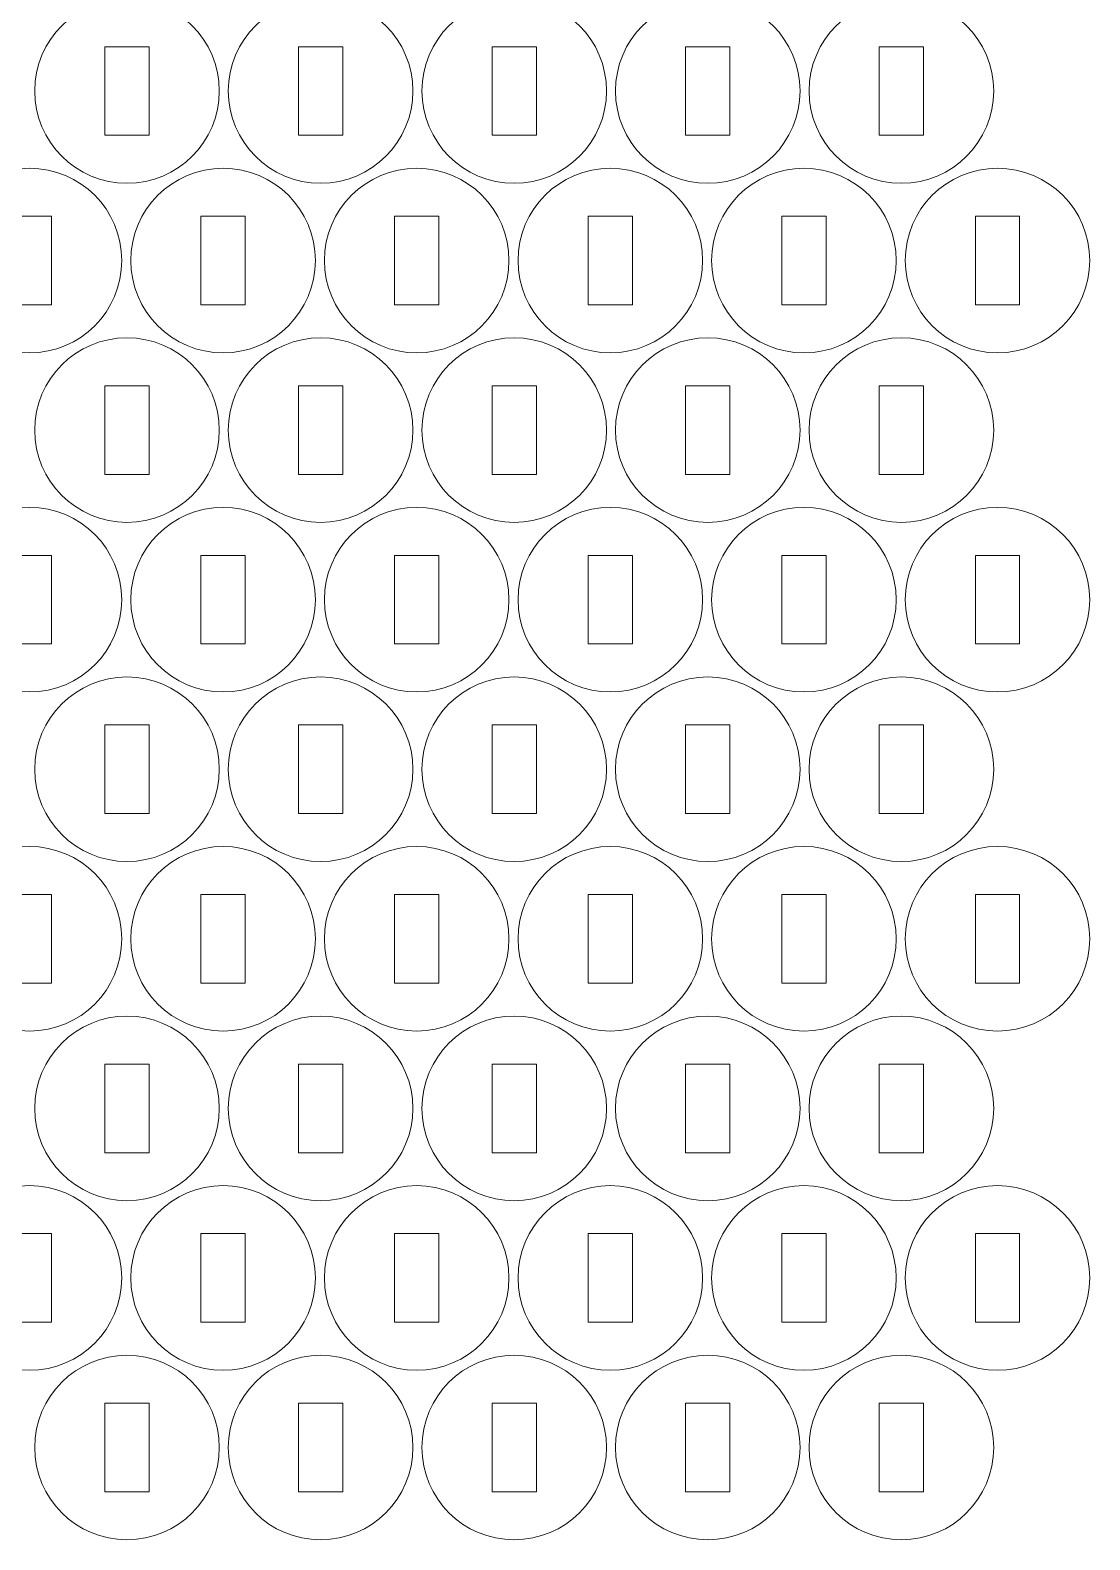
# Model space of a CAD drawing. Header units: millimetres. Extents: x -417 to 417, y -320 to 320.
# Drawn here: x -151.5 to -79.7, y -308.8 to -206.5 of the extents above; entities that cross this region are included whole.
import ezdxf

# ---------------------------------------------------------------- set-up
doc = ezdxf.new("R2010")
doc.units = ezdxf.units.MM
doc.header["$MEASUREMENT"] = 0
doc.layers.add('Camada 1', color=7, linetype='Continuous')

msp = doc.modelspace()

# ---------------------------------------------------------------- linework, layer by layer
at = {"layer": 'Camada 1', "lineweight": 20}
for points in [[(-144.9067, -204.3925), (-141.4549, -204.3925), (-138.6567, -207.1907), (-138.6567, -210.6425), (-138.6567, -210.6425), (-138.6567, -214.0943), (-141.4549, -216.8925), (-144.9067, -216.8925), (-144.9067, -216.8925), (-148.3585, -216.8925), (-151.1567, -214.0943), (-151.1567, -210.6425), (-151.1567, -210.6425), (-151.1567, -207.1907), (-148.3585, -204.3925), (-144.9067, -204.3925)], [(-131.7959, -204.3925), (-128.3441, -204.3925), (-125.5459, -207.1907), (-125.5459, -210.6425), (-125.5459, -210.6425), (-125.5459, -214.0943), (-128.3441, -216.8925), (-131.7959, -216.8925), (-131.7959, -216.8925), (-135.2477, -216.8925), (-138.0459, -214.0943), (-138.0459, -210.6425), (-138.0459, -210.6425), (-138.0459, -207.1907), (-135.2477, -204.3925), (-131.7959, -204.3925)], [(-118.6851, -204.3925), (-115.2333, -204.3925), (-112.4351, -207.1907), (-112.4351, -210.6425), (-112.4351, -210.6425), (-112.4351, -214.0943), (-115.2333, -216.8925), (-118.6851, -216.8925), (-118.6851, -216.8925), (-122.1369, -216.8925), (-124.9351, -214.0943), (-124.9351, -210.6425), (-124.9351, -210.6425), (-124.9351, -207.1907), (-122.1369, -204.3925), (-118.6851, -204.3925)], [(-105.5743, -204.3925), (-102.1225, -204.3925), (-99.3243, -207.1907), (-99.3243, -210.6425), (-99.3243, -210.6425), (-99.3243, -214.0943), (-102.1225, -216.8925), (-105.5743, -216.8925), (-105.5743, -216.8925), (-109.0261, -216.8925), (-111.8243, -214.0943), (-111.8243, -210.6425), (-111.8243, -210.6425), (-111.8243, -207.1907), (-109.0261, -204.3925), (-105.5743, -204.3925)], [(-92.4635, -204.3925), (-89.0117, -204.3925), (-86.2135, -207.1907), (-86.2135, -210.6425), (-86.2135, -210.6425), (-86.2135, -214.0943), (-89.0117, -216.8925), (-92.4635, -216.8925), (-92.4635, -216.8925), (-95.9153, -216.8925), (-98.7135, -214.0943), (-98.7135, -210.6425), (-98.7135, -210.6425), (-98.7135, -207.1907), (-95.9153, -204.3925), (-92.4635, -204.3925)], [(-146.4067, -207.6425), (-146.4067, -207.6425), (-143.4067, -207.6425), (-143.4067, -207.6425), (-143.4067, -207.6425), (-143.4067, -207.6425), (-143.4067, -213.6425), (-143.4067, -213.6425), (-143.4067, -213.6425), (-143.4067, -213.6425), (-146.4067, -213.6425), (-146.4067, -213.6425), (-146.4067, -213.6425), (-146.4067, -213.6425), (-146.4067, -207.6425), (-146.4067, -207.6425)], [(-133.2959, -207.6425), (-133.2959, -207.6425), (-130.2959, -207.6425), (-130.2959, -207.6425), (-130.2959, -207.6425), (-130.2959, -207.6425), (-130.2959, -213.6425), (-130.2959, -213.6425), (-130.2959, -213.6425), (-130.2959, -213.6425), (-133.2959, -213.6425), (-133.2959, -213.6425), (-133.2959, -213.6425), (-133.2959, -213.6425), (-133.2959, -207.6425), (-133.2959, -207.6425)], [(-120.1851, -207.6425), (-120.1851, -207.6425), (-117.1851, -207.6425), (-117.1851, -207.6425), (-117.1851, -207.6425), (-117.1851, -207.6425), (-117.1851, -213.6425), (-117.1851, -213.6425), (-117.1851, -213.6425), (-117.1851, -213.6425), (-120.1851, -213.6425), (-120.1851, -213.6425), (-120.1851, -213.6425), (-120.1851, -213.6425), (-120.1851, -207.6425), (-120.1851, -207.6425)], [(-107.0743, -207.6425), (-107.0743, -207.6425), (-104.0743, -207.6425), (-104.0743, -207.6425), (-104.0743, -207.6425), (-104.0743, -207.6425), (-104.0743, -213.6425), (-104.0743, -213.6425), (-104.0743, -213.6425), (-104.0743, -213.6425), (-107.0743, -213.6425), (-107.0743, -213.6425), (-107.0743, -213.6425), (-107.0743, -213.6425), (-107.0743, -207.6425), (-107.0743, -207.6425)], [(-93.9635, -207.6425), (-93.9635, -207.6425), (-90.9635, -207.6425), (-90.9635, -207.6425), (-90.9635, -207.6425), (-90.9635, -207.6425), (-90.9635, -213.6425), (-90.9635, -213.6425), (-90.9635, -213.6425), (-90.9635, -213.6425), (-93.9635, -213.6425), (-93.9635, -213.6425), (-93.9635, -213.6425), (-93.9635, -213.6425), (-93.9635, -207.6425), (-93.9635, -207.6425)], [(-151.5088, -215.8754), (-148.057, -215.8754), (-145.2588, -218.6736), (-145.2588, -222.1254), (-145.2588, -222.1254), (-145.2588, -225.5772), (-148.057, -228.3754), (-151.5088, -228.3754), (-151.5088, -228.3754), (-154.9606, -228.3754), (-157.7588, -225.5772), (-157.7588, -222.1254), (-157.7588, -222.1254), (-157.7588, -218.6736), (-154.9606, -215.8754), (-151.5088, -215.8754)], [(-138.398, -215.8754), (-134.9462, -215.8754), (-132.148, -218.6736), (-132.148, -222.1254), (-132.148, -222.1254), (-132.148, -225.5772), (-134.9462, -228.3754), (-138.398, -228.3754), (-138.398, -228.3754), (-141.8498, -228.3754), (-144.648, -225.5772), (-144.648, -222.1254), (-144.648, -222.1254), (-144.648, -218.6736), (-141.8498, -215.8754), (-138.398, -215.8754)], [(-125.2872, -215.8754), (-121.8354, -215.8754), (-119.0372, -218.6736), (-119.0372, -222.1254), (-119.0372, -222.1254), (-119.0372, -225.5772), (-121.8354, -228.3754), (-125.2872, -228.3754), (-125.2872, -228.3754), (-128.739, -228.3754), (-131.5372, -225.5772), (-131.5372, -222.1254), (-131.5372, -222.1254), (-131.5372, -218.6736), (-128.739, -215.8754), (-125.2872, -215.8754)], [(-112.1764, -215.8754), (-108.7246, -215.8754), (-105.9264, -218.6736), (-105.9264, -222.1254), (-105.9264, -222.1254), (-105.9264, -225.5772), (-108.7246, -228.3754), (-112.1764, -228.3754), (-112.1764, -228.3754), (-115.6282, -228.3754), (-118.4264, -225.5772), (-118.4264, -222.1254), (-118.4264, -222.1254), (-118.4264, -218.6736), (-115.6282, -215.8754), (-112.1764, -215.8754)], [(-99.0656, -215.8754), (-95.6138, -215.8754), (-92.8156, -218.6736), (-92.8156, -222.1254), (-92.8156, -222.1254), (-92.8156, -225.5772), (-95.6138, -228.3754), (-99.0656, -228.3754), (-99.0656, -228.3754), (-102.5174, -228.3754), (-105.3156, -225.5772), (-105.3156, -222.1254), (-105.3156, -222.1254), (-105.3156, -218.6736), (-102.5174, -215.8754), (-99.0656, -215.8754)], [(-85.9548, -215.8754), (-82.503, -215.8754), (-79.7048, -218.6736), (-79.7048, -222.1254), (-79.7048, -222.1254), (-79.7048, -225.5772), (-82.503, -228.3754), (-85.9548, -228.3754), (-85.9548, -228.3754), (-89.4066, -228.3754), (-92.2048, -225.5772), (-92.2048, -222.1254), (-92.2048, -222.1254), (-92.2048, -218.6736), (-89.4066, -215.8754), (-85.9548, -215.8754)], [(-153.0088, -219.1254), (-153.0088, -219.1254), (-150.0088, -219.1254), (-150.0088, -219.1254), (-150.0088, -219.1254), (-150.0088, -219.1254), (-150.0088, -225.1254), (-150.0088, -225.1254), (-150.0088, -225.1254), (-150.0088, -225.1254), (-153.0088, -225.1254), (-153.0088, -225.1254), (-153.0088, -225.1254), (-153.0088, -225.1254), (-153.0088, -219.1254), (-153.0088, -219.1254)], [(-139.898, -219.1254), (-139.898, -219.1254), (-136.898, -219.1254), (-136.898, -219.1254), (-136.898, -219.1254), (-136.898, -219.1254), (-136.898, -225.1254), (-136.898, -225.1254), (-136.898, -225.1254), (-136.898, -225.1254), (-139.898, -225.1254), (-139.898, -225.1254), (-139.898, -225.1254), (-139.898, -225.1254), (-139.898, -219.1254), (-139.898, -219.1254)], [(-126.7872, -219.1254), (-126.7872, -219.1254), (-123.7872, -219.1254), (-123.7872, -219.1254), (-123.7872, -219.1254), (-123.7872, -219.1254), (-123.7872, -225.1254), (-123.7872, -225.1254), (-123.7872, -225.1254), (-123.7872, -225.1254), (-126.7872, -225.1254), (-126.7872, -225.1254), (-126.7872, -225.1254), (-126.7872, -225.1254), (-126.7872, -219.1254), (-126.7872, -219.1254)], [(-113.6764, -219.1254), (-113.6764, -219.1254), (-110.6764, -219.1254), (-110.6764, -219.1254), (-110.6764, -219.1254), (-110.6764, -219.1254), (-110.6764, -225.1254), (-110.6764, -225.1254), (-110.6764, -225.1254), (-110.6764, -225.1254), (-113.6764, -225.1254), (-113.6764, -225.1254), (-113.6764, -225.1254), (-113.6764, -225.1254), (-113.6764, -219.1254), (-113.6764, -219.1254)], [(-100.5656, -219.1254), (-100.5656, -219.1254), (-97.5656, -219.1254), (-97.5656, -219.1254), (-97.5656, -219.1254), (-97.5656, -219.1254), (-97.5656, -225.1254), (-97.5656, -225.1254), (-97.5656, -225.1254), (-97.5656, -225.1254), (-100.5656, -225.1254), (-100.5656, -225.1254), (-100.5656, -225.1254), (-100.5656, -225.1254), (-100.5656, -219.1254), (-100.5656, -219.1254)], [(-87.4548, -219.1254), (-87.4548, -219.1254), (-84.4548, -219.1254), (-84.4548, -219.1254), (-84.4548, -219.1254), (-84.4548, -219.1254), (-84.4548, -225.1254), (-84.4548, -225.1254), (-84.4548, -225.1254), (-84.4548, -225.1254), (-87.4548, -225.1254), (-87.4548, -225.1254), (-87.4548, -225.1254), (-87.4548, -225.1254), (-87.4548, -219.1254), (-87.4548, -219.1254)], [(-144.9067, -227.3583), (-141.4549, -227.3583), (-138.6567, -230.1565), (-138.6567, -233.6083), (-138.6567, -233.6083), (-138.6567, -237.0601), (-141.4549, -239.8583), (-144.9067, -239.8583), (-144.9067, -239.8583), (-148.3585, -239.8583), (-151.1567, -237.0601), (-151.1567, -233.6083), (-151.1567, -233.6083), (-151.1567, -230.1565), (-148.3585, -227.3583), (-144.9067, -227.3583)], [(-131.7959, -227.3583), (-128.3441, -227.3583), (-125.5459, -230.1565), (-125.5459, -233.6083), (-125.5459, -233.6083), (-125.5459, -237.0601), (-128.3441, -239.8583), (-131.7959, -239.8583), (-131.7959, -239.8583), (-135.2477, -239.8583), (-138.0459, -237.0601), (-138.0459, -233.6083), (-138.0459, -233.6083), (-138.0459, -230.1565), (-135.2477, -227.3583), (-131.7959, -227.3583)], [(-118.6851, -227.3583), (-115.2333, -227.3583), (-112.4351, -230.1565), (-112.4351, -233.6083), (-112.4351, -233.6083), (-112.4351, -237.0601), (-115.2333, -239.8583), (-118.6851, -239.8583), (-118.6851, -239.8583), (-122.1369, -239.8583), (-124.9351, -237.0601), (-124.9351, -233.6083), (-124.9351, -233.6083), (-124.9351, -230.1565), (-122.1369, -227.3583), (-118.6851, -227.3583)], [(-105.5743, -227.3583), (-102.1225, -227.3583), (-99.3243, -230.1565), (-99.3243, -233.6083), (-99.3243, -233.6083), (-99.3243, -237.0601), (-102.1225, -239.8583), (-105.5743, -239.8583), (-105.5743, -239.8583), (-109.0261, -239.8583), (-111.8243, -237.0601), (-111.8243, -233.6083), (-111.8243, -233.6083), (-111.8243, -230.1565), (-109.0261, -227.3583), (-105.5743, -227.3583)], [(-92.4635, -227.3583), (-89.0117, -227.3583), (-86.2135, -230.1565), (-86.2135, -233.6083), (-86.2135, -233.6083), (-86.2135, -237.0601), (-89.0117, -239.8583), (-92.4635, -239.8583), (-92.4635, -239.8583), (-95.9153, -239.8583), (-98.7135, -237.0601), (-98.7135, -233.6083), (-98.7135, -233.6083), (-98.7135, -230.1565), (-95.9153, -227.3583), (-92.4635, -227.3583)], [(-146.4067, -230.6083), (-146.4067, -230.6083), (-143.4067, -230.6083), (-143.4067, -230.6083), (-143.4067, -230.6083), (-143.4067, -230.6083), (-143.4067, -236.6083), (-143.4067, -236.6083), (-143.4067, -236.6083), (-143.4067, -236.6083), (-146.4067, -236.6083), (-146.4067, -236.6083), (-146.4067, -236.6083), (-146.4067, -236.6083), (-146.4067, -230.6083), (-146.4067, -230.6083)], [(-133.2959, -230.6083), (-133.2959, -230.6083), (-130.2959, -230.6083), (-130.2959, -230.6083), (-130.2959, -230.6083), (-130.2959, -230.6083), (-130.2959, -236.6083), (-130.2959, -236.6083), (-130.2959, -236.6083), (-130.2959, -236.6083), (-133.2959, -236.6083), (-133.2959, -236.6083), (-133.2959, -236.6083), (-133.2959, -236.6083), (-133.2959, -230.6083), (-133.2959, -230.6083)], [(-120.1851, -230.6083), (-120.1851, -230.6083), (-117.1851, -230.6083), (-117.1851, -230.6083), (-117.1851, -230.6083), (-117.1851, -230.6083), (-117.1851, -236.6083), (-117.1851, -236.6083), (-117.1851, -236.6083), (-117.1851, -236.6083), (-120.1851, -236.6083), (-120.1851, -236.6083), (-120.1851, -236.6083), (-120.1851, -236.6083), (-120.1851, -230.6083), (-120.1851, -230.6083)], [(-107.0743, -230.6083), (-107.0743, -230.6083), (-104.0743, -230.6083), (-104.0743, -230.6083), (-104.0743, -230.6083), (-104.0743, -230.6083), (-104.0743, -236.6083), (-104.0743, -236.6083), (-104.0743, -236.6083), (-104.0743, -236.6083), (-107.0743, -236.6083), (-107.0743, -236.6083), (-107.0743, -236.6083), (-107.0743, -236.6083), (-107.0743, -230.6083), (-107.0743, -230.6083)], [(-93.9635, -230.6083), (-93.9635, -230.6083), (-90.9635, -230.6083), (-90.9635, -230.6083), (-90.9635, -230.6083), (-90.9635, -230.6083), (-90.9635, -236.6083), (-90.9635, -236.6083), (-90.9635, -236.6083), (-90.9635, -236.6083), (-93.9635, -236.6083), (-93.9635, -236.6083), (-93.9635, -236.6083), (-93.9635, -236.6083), (-93.9635, -230.6083), (-93.9635, -230.6083)], [(-151.5088, -238.8412), (-148.057, -238.8412), (-145.2588, -241.6394), (-145.2588, -245.0912), (-145.2588, -245.0912), (-145.2588, -248.543), (-148.057, -251.3412), (-151.5088, -251.3412), (-151.5088, -251.3412), (-154.9606, -251.3412), (-157.7588, -248.543), (-157.7588, -245.0912), (-157.7588, -245.0912), (-157.7588, -241.6394), (-154.9606, -238.8412), (-151.5088, -238.8412)], [(-138.398, -238.8412), (-134.9462, -238.8412), (-132.148, -241.6394), (-132.148, -245.0912), (-132.148, -245.0912), (-132.148, -248.543), (-134.9462, -251.3412), (-138.398, -251.3412), (-138.398, -251.3412), (-141.8498, -251.3412), (-144.648, -248.543), (-144.648, -245.0912), (-144.648, -245.0912), (-144.648, -241.6394), (-141.8498, -238.8412), (-138.398, -238.8412)], [(-125.2872, -238.8412), (-121.8354, -238.8412), (-119.0372, -241.6394), (-119.0372, -245.0912), (-119.0372, -245.0912), (-119.0372, -248.543), (-121.8354, -251.3412), (-125.2872, -251.3412), (-125.2872, -251.3412), (-128.739, -251.3412), (-131.5372, -248.543), (-131.5372, -245.0912), (-131.5372, -245.0912), (-131.5372, -241.6394), (-128.739, -238.8412), (-125.2872, -238.8412)], [(-112.1764, -238.8412), (-108.7246, -238.8412), (-105.9264, -241.6394), (-105.9264, -245.0912), (-105.9264, -245.0912), (-105.9264, -248.543), (-108.7246, -251.3412), (-112.1764, -251.3412), (-112.1764, -251.3412), (-115.6282, -251.3412), (-118.4264, -248.543), (-118.4264, -245.0912), (-118.4264, -245.0912), (-118.4264, -241.6394), (-115.6282, -238.8412), (-112.1764, -238.8412)], [(-99.0656, -238.8412), (-95.6138, -238.8412), (-92.8156, -241.6394), (-92.8156, -245.0912), (-92.8156, -245.0912), (-92.8156, -248.543), (-95.6138, -251.3412), (-99.0656, -251.3412), (-99.0656, -251.3412), (-102.5174, -251.3412), (-105.3156, -248.543), (-105.3156, -245.0912), (-105.3156, -245.0912), (-105.3156, -241.6394), (-102.5174, -238.8412), (-99.0656, -238.8412)], [(-85.9548, -238.8412), (-82.503, -238.8412), (-79.7048, -241.6394), (-79.7048, -245.0912), (-79.7048, -245.0912), (-79.7048, -248.543), (-82.503, -251.3412), (-85.9548, -251.3412), (-85.9548, -251.3412), (-89.4066, -251.3412), (-92.2048, -248.543), (-92.2048, -245.0912), (-92.2048, -245.0912), (-92.2048, -241.6394), (-89.4066, -238.8412), (-85.9548, -238.8412)], [(-153.0088, -242.0912), (-153.0088, -242.0912), (-150.0088, -242.0912), (-150.0088, -242.0912), (-150.0088, -242.0912), (-150.0088, -242.0912), (-150.0088, -248.0912), (-150.0088, -248.0912), (-150.0088, -248.0912), (-150.0088, -248.0912), (-153.0088, -248.0912), (-153.0088, -248.0912), (-153.0088, -248.0912), (-153.0088, -248.0912), (-153.0088, -242.0912), (-153.0088, -242.0912)], [(-139.898, -242.0912), (-139.898, -242.0912), (-136.898, -242.0912), (-136.898, -242.0912), (-136.898, -242.0912), (-136.898, -242.0912), (-136.898, -248.0912), (-136.898, -248.0912), (-136.898, -248.0912), (-136.898, -248.0912), (-139.898, -248.0912), (-139.898, -248.0912), (-139.898, -248.0912), (-139.898, -248.0912), (-139.898, -242.0912), (-139.898, -242.0912)], [(-126.7872, -242.0912), (-126.7872, -242.0912), (-123.7872, -242.0912), (-123.7872, -242.0912), (-123.7872, -242.0912), (-123.7872, -242.0912), (-123.7872, -248.0912), (-123.7872, -248.0912), (-123.7872, -248.0912), (-123.7872, -248.0912), (-126.7872, -248.0912), (-126.7872, -248.0912), (-126.7872, -248.0912), (-126.7872, -248.0912), (-126.7872, -242.0912), (-126.7872, -242.0912)], [(-113.6764, -242.0912), (-113.6764, -242.0912), (-110.6764, -242.0912), (-110.6764, -242.0912), (-110.6764, -242.0912), (-110.6764, -242.0912), (-110.6764, -248.0912), (-110.6764, -248.0912), (-110.6764, -248.0912), (-110.6764, -248.0912), (-113.6764, -248.0912), (-113.6764, -248.0912), (-113.6764, -248.0912), (-113.6764, -248.0912), (-113.6764, -242.0912), (-113.6764, -242.0912)], [(-100.5656, -242.0912), (-100.5656, -242.0912), (-97.5656, -242.0912), (-97.5656, -242.0912), (-97.5656, -242.0912), (-97.5656, -242.0912), (-97.5656, -248.0912), (-97.5656, -248.0912), (-97.5656, -248.0912), (-97.5656, -248.0912), (-100.5656, -248.0912), (-100.5656, -248.0912), (-100.5656, -248.0912), (-100.5656, -248.0912), (-100.5656, -242.0912), (-100.5656, -242.0912)], [(-87.4548, -242.0912), (-87.4548, -242.0912), (-84.4548, -242.0912), (-84.4548, -242.0912), (-84.4548, -242.0912), (-84.4548, -242.0912), (-84.4548, -248.0912), (-84.4548, -248.0912), (-84.4548, -248.0912), (-84.4548, -248.0912), (-87.4548, -248.0912), (-87.4548, -248.0912), (-87.4548, -248.0912), (-87.4548, -248.0912), (-87.4548, -242.0912), (-87.4548, -242.0912)], [(-144.9067, -250.3241), (-141.4549, -250.3241), (-138.6567, -253.1223), (-138.6567, -256.5741), (-138.6567, -256.5741), (-138.6567, -260.0259), (-141.4549, -262.8241), (-144.9067, -262.8241), (-144.9067, -262.8241), (-148.3585, -262.8241), (-151.1567, -260.0259), (-151.1567, -256.5741), (-151.1567, -256.5741), (-151.1567, -253.1223), (-148.3585, -250.3241), (-144.9067, -250.3241)], [(-131.7959, -250.3241), (-128.3441, -250.3241), (-125.5459, -253.1223), (-125.5459, -256.5741), (-125.5459, -256.5741), (-125.5459, -260.0259), (-128.3441, -262.8241), (-131.7959, -262.8241), (-131.7959, -262.8241), (-135.2477, -262.8241), (-138.0459, -260.0259), (-138.0459, -256.5741), (-138.0459, -256.5741), (-138.0459, -253.1223), (-135.2477, -250.3241), (-131.7959, -250.3241)], [(-118.6851, -250.3241), (-115.2333, -250.3241), (-112.4351, -253.1223), (-112.4351, -256.5741), (-112.4351, -256.5741), (-112.4351, -260.0259), (-115.2333, -262.8241), (-118.6851, -262.8241), (-118.6851, -262.8241), (-122.1369, -262.8241), (-124.9351, -260.0259), (-124.9351, -256.5741), (-124.9351, -256.5741), (-124.9351, -253.1223), (-122.1369, -250.3241), (-118.6851, -250.3241)], [(-105.5743, -250.3241), (-102.1225, -250.3241), (-99.3243, -253.1223), (-99.3243, -256.5741), (-99.3243, -256.5741), (-99.3243, -260.0259), (-102.1225, -262.8241), (-105.5743, -262.8241), (-105.5743, -262.8241), (-109.0261, -262.8241), (-111.8243, -260.0259), (-111.8243, -256.5741), (-111.8243, -256.5741), (-111.8243, -253.1223), (-109.0261, -250.3241), (-105.5743, -250.3241)], [(-92.4635, -250.3241), (-89.0117, -250.3241), (-86.2135, -253.1223), (-86.2135, -256.5741), (-86.2135, -256.5741), (-86.2135, -260.0259), (-89.0117, -262.8241), (-92.4635, -262.8241), (-92.4635, -262.8241), (-95.9153, -262.8241), (-98.7135, -260.0259), (-98.7135, -256.5741), (-98.7135, -256.5741), (-98.7135, -253.1223), (-95.9153, -250.3241), (-92.4635, -250.3241)], [(-146.4067, -253.5741), (-146.4067, -253.5741), (-143.4067, -253.5741), (-143.4067, -253.5741), (-143.4067, -253.5741), (-143.4067, -253.5741), (-143.4067, -259.5741), (-143.4067, -259.5741), (-143.4067, -259.5741), (-143.4067, -259.5741), (-146.4067, -259.5741), (-146.4067, -259.5741), (-146.4067, -259.5741), (-146.4067, -259.5741), (-146.4067, -253.5741), (-146.4067, -253.5741)], [(-133.2959, -253.5741), (-133.2959, -253.5741), (-130.2959, -253.5741), (-130.2959, -253.5741), (-130.2959, -253.5741), (-130.2959, -253.5741), (-130.2959, -259.5741), (-130.2959, -259.5741), (-130.2959, -259.5741), (-130.2959, -259.5741), (-133.2959, -259.5741), (-133.2959, -259.5741), (-133.2959, -259.5741), (-133.2959, -259.5741), (-133.2959, -253.5741), (-133.2959, -253.5741)], [(-120.1851, -253.5741), (-120.1851, -253.5741), (-117.1851, -253.5741), (-117.1851, -253.5741), (-117.1851, -253.5741), (-117.1851, -253.5741), (-117.1851, -259.5741), (-117.1851, -259.5741), (-117.1851, -259.5741), (-117.1851, -259.5741), (-120.1851, -259.5741), (-120.1851, -259.5741), (-120.1851, -259.5741), (-120.1851, -259.5741), (-120.1851, -253.5741), (-120.1851, -253.5741)], [(-107.0743, -253.5741), (-107.0743, -253.5741), (-104.0743, -253.5741), (-104.0743, -253.5741), (-104.0743, -253.5741), (-104.0743, -253.5741), (-104.0743, -259.5741), (-104.0743, -259.5741), (-104.0743, -259.5741), (-104.0743, -259.5741), (-107.0743, -259.5741), (-107.0743, -259.5741), (-107.0743, -259.5741), (-107.0743, -259.5741), (-107.0743, -253.5741), (-107.0743, -253.5741)], [(-93.9635, -253.5741), (-93.9635, -253.5741), (-90.9635, -253.5741), (-90.9635, -253.5741), (-90.9635, -253.5741), (-90.9635, -253.5741), (-90.9635, -259.5741), (-90.9635, -259.5741), (-90.9635, -259.5741), (-90.9635, -259.5741), (-93.9635, -259.5741), (-93.9635, -259.5741), (-93.9635, -259.5741), (-93.9635, -259.5741), (-93.9635, -253.5741), (-93.9635, -253.5741)], [(-151.5088, -261.807), (-148.057, -261.807), (-145.2588, -264.6052), (-145.2588, -268.057), (-145.2588, -268.057), (-145.2588, -271.5088), (-148.057, -274.307), (-151.5088, -274.307), (-151.5088, -274.307), (-154.9606, -274.307), (-157.7588, -271.5088), (-157.7588, -268.057), (-157.7588, -268.057), (-157.7588, -264.6052), (-154.9606, -261.807), (-151.5088, -261.807)], [(-138.398, -261.807), (-134.9462, -261.807), (-132.148, -264.6052), (-132.148, -268.057), (-132.148, -268.057), (-132.148, -271.5088), (-134.9462, -274.307), (-138.398, -274.307), (-138.398, -274.307), (-141.8498, -274.307), (-144.648, -271.5088), (-144.648, -268.057), (-144.648, -268.057), (-144.648, -264.6052), (-141.8498, -261.807), (-138.398, -261.807)], [(-125.2872, -261.807), (-121.8354, -261.807), (-119.0372, -264.6052), (-119.0372, -268.057), (-119.0372, -268.057), (-119.0372, -271.5088), (-121.8354, -274.307), (-125.2872, -274.307), (-125.2872, -274.307), (-128.739, -274.307), (-131.5372, -271.5088), (-131.5372, -268.057), (-131.5372, -268.057), (-131.5372, -264.6052), (-128.739, -261.807), (-125.2872, -261.807)], [(-112.1764, -261.807), (-108.7246, -261.807), (-105.9264, -264.6052), (-105.9264, -268.057), (-105.9264, -268.057), (-105.9264, -271.5088), (-108.7246, -274.307), (-112.1764, -274.307), (-112.1764, -274.307), (-115.6282, -274.307), (-118.4264, -271.5088), (-118.4264, -268.057), (-118.4264, -268.057), (-118.4264, -264.6052), (-115.6282, -261.807), (-112.1764, -261.807)], [(-99.0656, -261.807), (-95.6138, -261.807), (-92.8156, -264.6052), (-92.8156, -268.057), (-92.8156, -268.057), (-92.8156, -271.5088), (-95.6138, -274.307), (-99.0656, -274.307), (-99.0656, -274.307), (-102.5174, -274.307), (-105.3156, -271.5088), (-105.3156, -268.057), (-105.3156, -268.057), (-105.3156, -264.6052), (-102.5174, -261.807), (-99.0656, -261.807)], [(-85.9548, -261.807), (-82.503, -261.807), (-79.7048, -264.6052), (-79.7048, -268.057), (-79.7048, -268.057), (-79.7048, -271.5088), (-82.503, -274.307), (-85.9548, -274.307), (-85.9548, -274.307), (-89.4066, -274.307), (-92.2048, -271.5088), (-92.2048, -268.057), (-92.2048, -268.057), (-92.2048, -264.6052), (-89.4066, -261.807), (-85.9548, -261.807)], [(-153.0088, -265.057), (-153.0088, -265.057), (-150.0088, -265.057), (-150.0088, -265.057), (-150.0088, -265.057), (-150.0088, -265.057), (-150.0088, -271.057), (-150.0088, -271.057), (-150.0088, -271.057), (-150.0088, -271.057), (-153.0088, -271.057), (-153.0088, -271.057), (-153.0088, -271.057), (-153.0088, -271.057), (-153.0088, -265.057), (-153.0088, -265.057)], [(-139.898, -265.057), (-139.898, -265.057), (-136.898, -265.057), (-136.898, -265.057), (-136.898, -265.057), (-136.898, -265.057), (-136.898, -271.057), (-136.898, -271.057), (-136.898, -271.057), (-136.898, -271.057), (-139.898, -271.057), (-139.898, -271.057), (-139.898, -271.057), (-139.898, -271.057), (-139.898, -265.057), (-139.898, -265.057)], [(-126.7872, -265.057), (-126.7872, -265.057), (-123.7872, -265.057), (-123.7872, -265.057), (-123.7872, -265.057), (-123.7872, -265.057), (-123.7872, -271.057), (-123.7872, -271.057), (-123.7872, -271.057), (-123.7872, -271.057), (-126.7872, -271.057), (-126.7872, -271.057), (-126.7872, -271.057), (-126.7872, -271.057), (-126.7872, -265.057), (-126.7872, -265.057)], [(-113.6764, -265.057), (-113.6764, -265.057), (-110.6764, -265.057), (-110.6764, -265.057), (-110.6764, -265.057), (-110.6764, -265.057), (-110.6764, -271.057), (-110.6764, -271.057), (-110.6764, -271.057), (-110.6764, -271.057), (-113.6764, -271.057), (-113.6764, -271.057), (-113.6764, -271.057), (-113.6764, -271.057), (-113.6764, -265.057), (-113.6764, -265.057)], [(-100.5656, -265.057), (-100.5656, -265.057), (-97.5656, -265.057), (-97.5656, -265.057), (-97.5656, -265.057), (-97.5656, -265.057), (-97.5656, -271.057), (-97.5656, -271.057), (-97.5656, -271.057), (-97.5656, -271.057), (-100.5656, -271.057), (-100.5656, -271.057), (-100.5656, -271.057), (-100.5656, -271.057), (-100.5656, -265.057), (-100.5656, -265.057)], [(-87.4548, -265.057), (-87.4548, -265.057), (-84.4548, -265.057), (-84.4548, -265.057), (-84.4548, -265.057), (-84.4548, -265.057), (-84.4548, -271.057), (-84.4548, -271.057), (-84.4548, -271.057), (-84.4548, -271.057), (-87.4548, -271.057), (-87.4548, -271.057), (-87.4548, -271.057), (-87.4548, -271.057), (-87.4548, -265.057), (-87.4548, -265.057)], [(-144.9067, -273.2899), (-141.4549, -273.2899), (-138.6567, -276.0881), (-138.6567, -279.5399), (-138.6567, -279.5399), (-138.6567, -282.9917), (-141.4549, -285.7899), (-144.9067, -285.7899), (-144.9067, -285.7899), (-148.3585, -285.7899), (-151.1567, -282.9917), (-151.1567, -279.5399), (-151.1567, -279.5399), (-151.1567, -276.0881), (-148.3585, -273.2899), (-144.9067, -273.2899)], [(-131.7959, -273.2899), (-128.3441, -273.2899), (-125.5459, -276.0881), (-125.5459, -279.5399), (-125.5459, -279.5399), (-125.5459, -282.9917), (-128.3441, -285.7899), (-131.7959, -285.7899), (-131.7959, -285.7899), (-135.2477, -285.7899), (-138.0459, -282.9917), (-138.0459, -279.5399), (-138.0459, -279.5399), (-138.0459, -276.0881), (-135.2477, -273.2899), (-131.7959, -273.2899)], [(-118.6851, -273.2899), (-115.2333, -273.2899), (-112.4351, -276.0881), (-112.4351, -279.5399), (-112.4351, -279.5399), (-112.4351, -282.9917), (-115.2333, -285.7899), (-118.6851, -285.7899), (-118.6851, -285.7899), (-122.1369, -285.7899), (-124.9351, -282.9917), (-124.9351, -279.5399), (-124.9351, -279.5399), (-124.9351, -276.0881), (-122.1369, -273.2899), (-118.6851, -273.2899)], [(-105.5743, -273.2899), (-102.1225, -273.2899), (-99.3243, -276.0881), (-99.3243, -279.5399), (-99.3243, -279.5399), (-99.3243, -282.9917), (-102.1225, -285.7899), (-105.5743, -285.7899), (-105.5743, -285.7899), (-109.0261, -285.7899), (-111.8243, -282.9917), (-111.8243, -279.5399), (-111.8243, -279.5399), (-111.8243, -276.0881), (-109.0261, -273.2899), (-105.5743, -273.2899)], [(-92.4635, -273.2899), (-89.0117, -273.2899), (-86.2135, -276.0881), (-86.2135, -279.5399), (-86.2135, -279.5399), (-86.2135, -282.9917), (-89.0117, -285.7899), (-92.4635, -285.7899), (-92.4635, -285.7899), (-95.9153, -285.7899), (-98.7135, -282.9917), (-98.7135, -279.5399), (-98.7135, -279.5399), (-98.7135, -276.0881), (-95.9153, -273.2899), (-92.4635, -273.2899)], [(-146.4067, -276.5399), (-146.4067, -276.5399), (-143.4067, -276.5399), (-143.4067, -276.5399), (-143.4067, -276.5399), (-143.4067, -276.5399), (-143.4067, -282.5399), (-143.4067, -282.5399), (-143.4067, -282.5399), (-143.4067, -282.5399), (-146.4067, -282.5399), (-146.4067, -282.5399), (-146.4067, -282.5399), (-146.4067, -282.5399), (-146.4067, -276.5399), (-146.4067, -276.5399)], [(-133.2959, -276.5399), (-133.2959, -276.5399), (-130.2959, -276.5399), (-130.2959, -276.5399), (-130.2959, -276.5399), (-130.2959, -276.5399), (-130.2959, -282.5399), (-130.2959, -282.5399), (-130.2959, -282.5399), (-130.2959, -282.5399), (-133.2959, -282.5399), (-133.2959, -282.5399), (-133.2959, -282.5399), (-133.2959, -282.5399), (-133.2959, -276.5399), (-133.2959, -276.5399)], [(-120.1851, -276.5399), (-120.1851, -276.5399), (-117.1851, -276.5399), (-117.1851, -276.5399), (-117.1851, -276.5399), (-117.1851, -276.5399), (-117.1851, -282.5399), (-117.1851, -282.5399), (-117.1851, -282.5399), (-117.1851, -282.5399), (-120.1851, -282.5399), (-120.1851, -282.5399), (-120.1851, -282.5399), (-120.1851, -282.5399), (-120.1851, -276.5399), (-120.1851, -276.5399)], [(-107.0743, -276.5399), (-107.0743, -276.5399), (-104.0743, -276.5399), (-104.0743, -276.5399), (-104.0743, -276.5399), (-104.0743, -276.5399), (-104.0743, -282.5399), (-104.0743, -282.5399), (-104.0743, -282.5399), (-104.0743, -282.5399), (-107.0743, -282.5399), (-107.0743, -282.5399), (-107.0743, -282.5399), (-107.0743, -282.5399), (-107.0743, -276.5399), (-107.0743, -276.5399)], [(-93.9635, -276.5399), (-93.9635, -276.5399), (-90.9635, -276.5399), (-90.9635, -276.5399), (-90.9635, -276.5399), (-90.9635, -276.5399), (-90.9635, -282.5399), (-90.9635, -282.5399), (-90.9635, -282.5399), (-90.9635, -282.5399), (-93.9635, -282.5399), (-93.9635, -282.5399), (-93.9635, -282.5399), (-93.9635, -282.5399), (-93.9635, -276.5399), (-93.9635, -276.5399)], [(-151.5088, -284.7728), (-148.057, -284.7728), (-145.2588, -287.571), (-145.2588, -291.0228), (-145.2588, -291.0228), (-145.2588, -294.4746), (-148.057, -297.2728), (-151.5088, -297.2728), (-151.5088, -297.2728), (-154.9606, -297.2728), (-157.7588, -294.4746), (-157.7588, -291.0228), (-157.7588, -291.0228), (-157.7588, -287.571), (-154.9606, -284.7728), (-151.5088, -284.7728)], [(-138.398, -284.7728), (-134.9462, -284.7728), (-132.148, -287.571), (-132.148, -291.0228), (-132.148, -291.0228), (-132.148, -294.4746), (-134.9462, -297.2728), (-138.398, -297.2728), (-138.398, -297.2728), (-141.8498, -297.2728), (-144.648, -294.4746), (-144.648, -291.0228), (-144.648, -291.0228), (-144.648, -287.571), (-141.8498, -284.7728), (-138.398, -284.7728)], [(-125.2872, -284.7728), (-121.8354, -284.7728), (-119.0372, -287.571), (-119.0372, -291.0228), (-119.0372, -291.0228), (-119.0372, -294.4746), (-121.8354, -297.2728), (-125.2872, -297.2728), (-125.2872, -297.2728), (-128.739, -297.2728), (-131.5372, -294.4746), (-131.5372, -291.0228), (-131.5372, -291.0228), (-131.5372, -287.571), (-128.739, -284.7728), (-125.2872, -284.7728)], [(-112.1764, -284.7728), (-108.7246, -284.7728), (-105.9264, -287.571), (-105.9264, -291.0228), (-105.9264, -291.0228), (-105.9264, -294.4746), (-108.7246, -297.2728), (-112.1764, -297.2728), (-112.1764, -297.2728), (-115.6282, -297.2728), (-118.4264, -294.4746), (-118.4264, -291.0228), (-118.4264, -291.0228), (-118.4264, -287.571), (-115.6282, -284.7728), (-112.1764, -284.7728)], [(-99.0656, -284.7728), (-95.6138, -284.7728), (-92.8156, -287.571), (-92.8156, -291.0228), (-92.8156, -291.0228), (-92.8156, -294.4746), (-95.6138, -297.2728), (-99.0656, -297.2728), (-99.0656, -297.2728), (-102.5174, -297.2728), (-105.3156, -294.4746), (-105.3156, -291.0228), (-105.3156, -291.0228), (-105.3156, -287.571), (-102.5174, -284.7728), (-99.0656, -284.7728)], [(-85.9548, -284.7728), (-82.503, -284.7728), (-79.7048, -287.571), (-79.7048, -291.0228), (-79.7048, -291.0228), (-79.7048, -294.4746), (-82.503, -297.2728), (-85.9548, -297.2728), (-85.9548, -297.2728), (-89.4066, -297.2728), (-92.2048, -294.4746), (-92.2048, -291.0228), (-92.2048, -291.0228), (-92.2048, -287.571), (-89.4066, -284.7728), (-85.9548, -284.7728)], [(-153.0088, -288.0228), (-153.0088, -288.0228), (-150.0088, -288.0228), (-150.0088, -288.0228), (-150.0088, -288.0228), (-150.0088, -288.0228), (-150.0088, -294.0228), (-150.0088, -294.0228), (-150.0088, -294.0228), (-150.0088, -294.0228), (-153.0088, -294.0228), (-153.0088, -294.0228), (-153.0088, -294.0228), (-153.0088, -294.0228), (-153.0088, -288.0228), (-153.0088, -288.0228)], [(-139.898, -288.0228), (-139.898, -288.0228), (-136.898, -288.0228), (-136.898, -288.0228), (-136.898, -288.0228), (-136.898, -288.0228), (-136.898, -294.0228), (-136.898, -294.0228), (-136.898, -294.0228), (-136.898, -294.0228), (-139.898, -294.0228), (-139.898, -294.0228), (-139.898, -294.0228), (-139.898, -294.0228), (-139.898, -288.0228), (-139.898, -288.0228)], [(-126.7872, -288.0228), (-126.7872, -288.0228), (-123.7872, -288.0228), (-123.7872, -288.0228), (-123.7872, -288.0228), (-123.7872, -288.0228), (-123.7872, -294.0228), (-123.7872, -294.0228), (-123.7872, -294.0228), (-123.7872, -294.0228), (-126.7872, -294.0228), (-126.7872, -294.0228), (-126.7872, -294.0228), (-126.7872, -294.0228), (-126.7872, -288.0228), (-126.7872, -288.0228)], [(-113.6764, -288.0228), (-113.6764, -288.0228), (-110.6764, -288.0228), (-110.6764, -288.0228), (-110.6764, -288.0228), (-110.6764, -288.0228), (-110.6764, -294.0228), (-110.6764, -294.0228), (-110.6764, -294.0228), (-110.6764, -294.0228), (-113.6764, -294.0228), (-113.6764, -294.0228), (-113.6764, -294.0228), (-113.6764, -294.0228), (-113.6764, -288.0228), (-113.6764, -288.0228)], [(-100.5656, -288.0228), (-100.5656, -288.0228), (-97.5656, -288.0228), (-97.5656, -288.0228), (-97.5656, -288.0228), (-97.5656, -288.0228), (-97.5656, -294.0228), (-97.5656, -294.0228), (-97.5656, -294.0228), (-97.5656, -294.0228), (-100.5656, -294.0228), (-100.5656, -294.0228), (-100.5656, -294.0228), (-100.5656, -294.0228), (-100.5656, -288.0228), (-100.5656, -288.0228)], [(-87.4548, -288.0228), (-87.4548, -288.0228), (-84.4548, -288.0228), (-84.4548, -288.0228), (-84.4548, -288.0228), (-84.4548, -288.0228), (-84.4548, -294.0228), (-84.4548, -294.0228), (-84.4548, -294.0228), (-84.4548, -294.0228), (-87.4548, -294.0228), (-87.4548, -294.0228), (-87.4548, -294.0228), (-87.4548, -294.0228), (-87.4548, -288.0228), (-87.4548, -288.0228)], [(-144.9067, -296.2557), (-141.4549, -296.2557), (-138.6567, -299.0539), (-138.6567, -302.5057), (-138.6567, -302.5057), (-138.6567, -305.9575), (-141.4549, -308.7557), (-144.9067, -308.7557), (-144.9067, -308.7557), (-148.3585, -308.7557), (-151.1567, -305.9575), (-151.1567, -302.5057), (-151.1567, -302.5057), (-151.1567, -299.0539), (-148.3585, -296.2557), (-144.9067, -296.2557)], [(-131.7959, -296.2557), (-128.3441, -296.2557), (-125.5459, -299.0539), (-125.5459, -302.5057), (-125.5459, -302.5057), (-125.5459, -305.9575), (-128.3441, -308.7557), (-131.7959, -308.7557), (-131.7959, -308.7557), (-135.2477, -308.7557), (-138.0459, -305.9575), (-138.0459, -302.5057), (-138.0459, -302.5057), (-138.0459, -299.0539), (-135.2477, -296.2557), (-131.7959, -296.2557)], [(-118.6851, -296.2557), (-115.2333, -296.2557), (-112.4351, -299.0539), (-112.4351, -302.5057), (-112.4351, -302.5057), (-112.4351, -305.9575), (-115.2333, -308.7557), (-118.6851, -308.7557), (-118.6851, -308.7557), (-122.1369, -308.7557), (-124.9351, -305.9575), (-124.9351, -302.5057), (-124.9351, -302.5057), (-124.9351, -299.0539), (-122.1369, -296.2557), (-118.6851, -296.2557)], [(-105.5743, -296.2557), (-102.1225, -296.2557), (-99.3243, -299.0539), (-99.3243, -302.5057), (-99.3243, -302.5057), (-99.3243, -305.9575), (-102.1225, -308.7557), (-105.5743, -308.7557), (-105.5743, -308.7557), (-109.0261, -308.7557), (-111.8243, -305.9575), (-111.8243, -302.5057), (-111.8243, -302.5057), (-111.8243, -299.0539), (-109.0261, -296.2557), (-105.5743, -296.2557)], [(-92.4635, -296.2557), (-89.0117, -296.2557), (-86.2135, -299.0539), (-86.2135, -302.5057), (-86.2135, -302.5057), (-86.2135, -305.9575), (-89.0117, -308.7557), (-92.4635, -308.7557), (-92.4635, -308.7557), (-95.9153, -308.7557), (-98.7135, -305.9575), (-98.7135, -302.5057), (-98.7135, -302.5057), (-98.7135, -299.0539), (-95.9153, -296.2557), (-92.4635, -296.2557)], [(-146.4067, -299.5057), (-146.4067, -299.5057), (-143.4067, -299.5057), (-143.4067, -299.5057), (-143.4067, -299.5057), (-143.4067, -299.5057), (-143.4067, -305.5057), (-143.4067, -305.5057), (-143.4067, -305.5057), (-143.4067, -305.5057), (-146.4067, -305.5057), (-146.4067, -305.5057), (-146.4067, -305.5057), (-146.4067, -305.5057), (-146.4067, -299.5057), (-146.4067, -299.5057)], [(-133.2959, -299.5057), (-133.2959, -299.5057), (-130.2959, -299.5057), (-130.2959, -299.5057), (-130.2959, -299.5057), (-130.2959, -299.5057), (-130.2959, -305.5057), (-130.2959, -305.5057), (-130.2959, -305.5057), (-130.2959, -305.5057), (-133.2959, -305.5057), (-133.2959, -305.5057), (-133.2959, -305.5057), (-133.2959, -305.5057), (-133.2959, -299.5057), (-133.2959, -299.5057)], [(-120.1851, -299.5057), (-120.1851, -299.5057), (-117.1851, -299.5057), (-117.1851, -299.5057), (-117.1851, -299.5057), (-117.1851, -299.5057), (-117.1851, -305.5057), (-117.1851, -305.5057), (-117.1851, -305.5057), (-117.1851, -305.5057), (-120.1851, -305.5057), (-120.1851, -305.5057), (-120.1851, -305.5057), (-120.1851, -305.5057), (-120.1851, -299.5057), (-120.1851, -299.5057)], [(-107.0743, -299.5057), (-107.0743, -299.5057), (-104.0743, -299.5057), (-104.0743, -299.5057), (-104.0743, -299.5057), (-104.0743, -299.5057), (-104.0743, -305.5057), (-104.0743, -305.5057), (-104.0743, -305.5057), (-104.0743, -305.5057), (-107.0743, -305.5057), (-107.0743, -305.5057), (-107.0743, -305.5057), (-107.0743, -305.5057), (-107.0743, -299.5057), (-107.0743, -299.5057)], [(-93.9635, -299.5057), (-93.9635, -299.5057), (-90.9635, -299.5057), (-90.9635, -299.5057), (-90.9635, -299.5057), (-90.9635, -299.5057), (-90.9635, -305.5057), (-90.9635, -305.5057), (-90.9635, -305.5057), (-90.9635, -305.5057), (-93.9635, -305.5057), (-93.9635, -305.5057), (-93.9635, -305.5057), (-93.9635, -305.5057), (-93.9635, -299.5057), (-93.9635, -299.5057)]]:
    msp.add_open_spline(points, degree=3, knots=[0, 0, 0, 0, 0.2, 0.2, 0.2, 0.2, 0.4, 0.4, 0.4, 0.4, 0.6, 0.6, 0.6, 0.6, 1, 1, 1, 1], dxfattribs=at)

doc.saveas('drawing.dxf')
